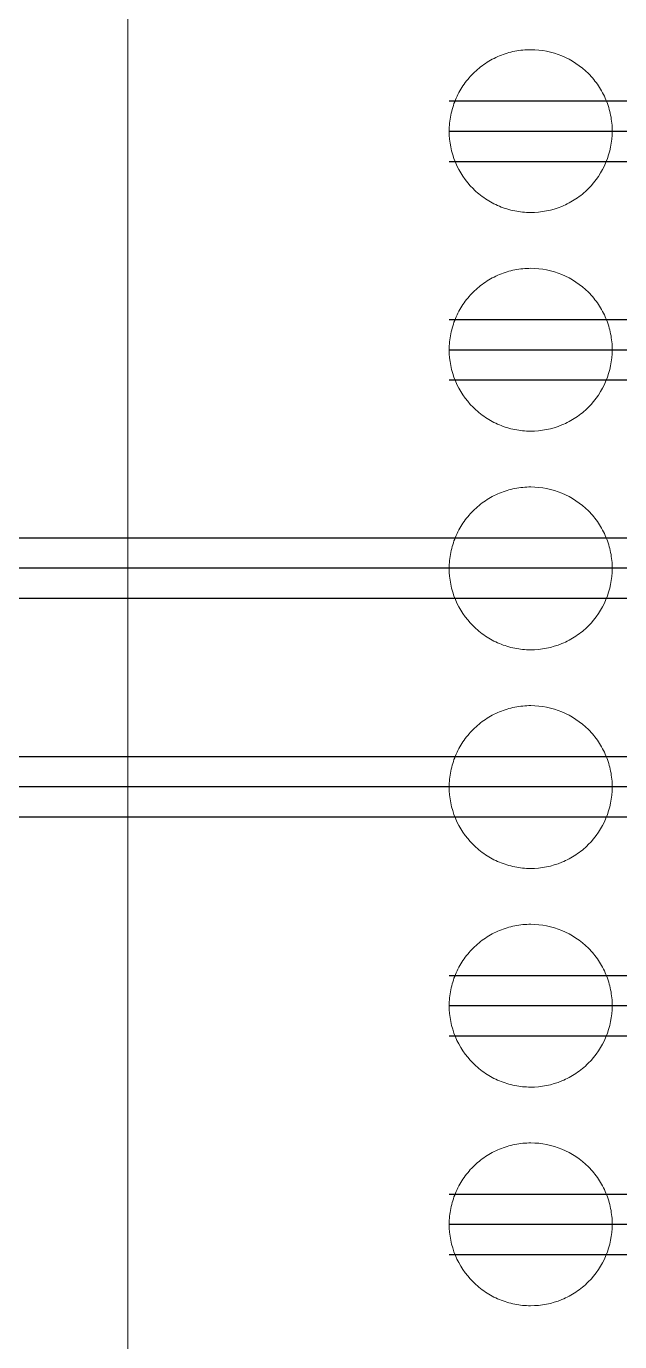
# Model space of a CAD drawing. Header units: millimetres. Extents: x 661 to 1125, y 84 to 277.
# Drawn here: x 1002.33 to 1015.07, y 208.64 to 236.91 of the extents above; entities that cross this region are included whole.
import ezdxf

# ---------------------------------------------------------------- set-up
doc = ezdxf.new("R2010")
doc.units = ezdxf.units.MM

# ---------------------------------------------------------------- blocks, each defined once
blk = doc.blocks.new('D')
at = {"color": 2, "linetype": 'Continuous', "lineweight": 15}
blk.add_line((1004.515, 239.48), (1004.515, 107.586), dxfattribs=at)
for p, q in [((1011.415, 235.31), (1125.244, 235.31)), ((1011.415, 234.66), (1125.244, 234.66)), ((1011.415, 234.01), (1125.244, 234.01)), ((1011.415, 230.611), (1125.244, 230.611)), ((1011.415, 229.961), (1125.244, 229.961)), ((1011.415, 229.311), (1125.244, 229.311)), ((950.804, 225.92), (1125.244, 225.92)), ((950.804, 225.27), (1125.244, 225.27)), ((950.804, 224.62), (1125.244, 224.62)), ((950.807, 221.219), (1125.244, 221.219)), ((950.807, 220.569), (1125.244, 220.569)), ((950.807, 219.919), (1125.244, 219.919)), ((1011.415, 216.511), (1125.244, 216.511)), ((1011.415, 215.861), (1125.244, 215.861)), ((1011.415, 215.211), (1125.244, 215.211)), ((1011.415, 211.811), (1125.244, 211.811)), ((1011.415, 211.161), (1125.244, 211.161)), ((1011.415, 210.511), (1125.244, 210.511))]:
    blk.add_line(p, q)
for points in [[(1014.915, 234.66), (1014.915, 234.776), (1014.903, 234.89), (1014.859, 235.113), (1014.825, 235.225), (1014.737, 235.436), (1014.684, 235.537), (1014.557, 235.727), (1014.483, 235.817), (1014.24, 236.059), (1014.045, 236.19), (1013.624, 236.364), (1013.394, 236.41), (1013.051, 236.411), (1012.935, 236.399), (1012.711, 236.355), (1012.602, 236.322), (1012.39, 236.234), (1012.288, 236.179), (1012.098, 236.052), (1012.009, 235.98), (1011.846, 235.817), (1011.773, 235.728), (1011.647, 235.539), (1011.592, 235.437), (1011.504, 235.225), (1011.471, 235.115), (1011.426, 234.891), (1011.415, 234.775), (1011.415, 234.433), (1011.46, 234.202), (1011.634, 233.781), (1011.765, 233.586), (1012.007, 233.343), (1012.096, 233.27), (1012.287, 233.142), (1012.387, 233.088), (1012.599, 233.001), (1012.71, 232.967), (1012.934, 232.922), (1013.047, 232.911), (1013.394, 232.91), (1013.621, 232.955), (1013.939, 233.087), (1014.04, 233.141), (1014.23, 233.267), (1014.32, 233.341), (1014.563, 233.584), (1014.693, 233.779), (1014.868, 234.2), (1014.915, 234.429), (1014.915, 234.66)], [(1014.915, 229.96), (1014.915, 230.076), (1014.903, 230.19), (1014.859, 230.413), (1014.825, 230.525), (1014.737, 230.736), (1014.684, 230.837), (1014.557, 231.027), (1014.483, 231.117), (1014.24, 231.359), (1014.045, 231.49), (1013.624, 231.664), (1013.394, 231.71), (1013.051, 231.711), (1012.935, 231.699), (1012.711, 231.655), (1012.602, 231.622), (1012.39, 231.534), (1012.288, 231.479), (1012.098, 231.352), (1012.009, 231.28), (1011.846, 231.117), (1011.773, 231.028), (1011.647, 230.839), (1011.592, 230.737), (1011.504, 230.524), (1011.471, 230.415), (1011.426, 230.191), (1011.415, 230.075), (1011.415, 229.733), (1011.46, 229.502), (1011.634, 229.081), (1011.765, 228.886), (1012.007, 228.644), (1012.096, 228.57), (1012.287, 228.442), (1012.387, 228.388), (1012.599, 228.301), (1012.71, 228.267), (1012.934, 228.222), (1013.047, 228.211), (1013.394, 228.21), (1013.621, 228.255), (1013.939, 228.387), (1014.04, 228.441), (1014.23, 228.568), (1014.32, 228.641), (1014.563, 228.884), (1014.693, 229.079), (1014.868, 229.5), (1014.915, 229.729), (1014.915, 229.96)], [(1014.915, 225.26), (1014.915, 225.376), (1014.903, 225.49), (1014.859, 225.713), (1014.825, 225.825), (1014.737, 226.036), (1014.684, 226.137), (1014.557, 226.327), (1014.483, 226.417), (1014.241, 226.659), (1014.045, 226.79), (1013.624, 226.964), (1013.394, 227.01), (1013.051, 227.011), (1012.935, 226.999), (1012.711, 226.955), (1012.602, 226.922), (1012.39, 226.834), (1012.287, 226.779), (1012.098, 226.652), (1012.009, 226.58), (1011.846, 226.417), (1011.773, 226.328), (1011.647, 226.139), (1011.592, 226.037), (1011.504, 225.824), (1011.471, 225.715), (1011.426, 225.491), (1011.415, 225.375), (1011.415, 225.033), (1011.46, 224.802), (1011.634, 224.381), (1011.765, 224.186), (1012.007, 223.944), (1012.096, 223.87), (1012.287, 223.742), (1012.387, 223.688), (1012.599, 223.601), (1012.71, 223.567), (1012.934, 223.522), (1013.047, 223.511), (1013.394, 223.51), (1013.621, 223.555), (1013.939, 223.687), (1014.04, 223.741), (1014.23, 223.868), (1014.32, 223.941), (1014.563, 224.184), (1014.693, 224.379), (1014.868, 224.8), (1014.915, 225.029), (1014.915, 225.26)], [(1014.915, 220.56), (1014.915, 220.676), (1014.903, 220.79), (1014.859, 221.013), (1014.825, 221.124), (1014.737, 221.336), (1014.684, 221.437), (1014.557, 221.627), (1014.483, 221.717), (1014.241, 221.959), (1014.045, 222.09), (1013.624, 222.264), (1013.394, 222.31), (1013.051, 222.311), (1012.935, 222.299), (1012.711, 222.255), (1012.602, 222.221), (1012.39, 222.134), (1012.287, 222.079), (1012.098, 221.952), (1012.009, 221.88), (1011.846, 221.717), (1011.773, 221.628), (1011.647, 221.439), (1011.592, 221.336), (1011.504, 221.124), (1011.471, 221.015), (1011.426, 220.791), (1011.415, 220.675), (1011.415, 220.333), (1011.46, 220.103), (1011.634, 219.681), (1011.765, 219.486), (1012.006, 219.244), (1012.096, 219.17), (1012.287, 219.042), (1012.387, 218.988), (1012.599, 218.901), (1012.71, 218.867), (1012.934, 218.822), (1013.047, 218.811), (1013.394, 218.81), (1013.621, 218.855), (1013.939, 218.987), (1014.04, 219.041), (1014.23, 219.168), (1014.32, 219.241), (1014.563, 219.484), (1014.693, 219.679), (1014.868, 220.1), (1014.915, 220.329), (1014.915, 220.56)], [(1014.915, 215.86), (1014.915, 215.976), (1014.903, 216.09), (1014.859, 216.313), (1014.825, 216.424), (1014.737, 216.636), (1014.684, 216.737), (1014.557, 216.927), (1014.483, 217.017), (1014.241, 217.259), (1014.045, 217.39), (1013.624, 217.564), (1013.394, 217.61), (1013.051, 217.611), (1012.935, 217.599), (1012.711, 217.555), (1012.602, 217.521), (1012.39, 217.434), (1012.287, 217.379), (1012.098, 217.252), (1012.009, 217.18), (1011.846, 217.017), (1011.773, 216.928), (1011.647, 216.739), (1011.592, 216.636), (1011.504, 216.424), (1011.471, 216.315), (1011.426, 216.091), (1011.415, 215.975), (1011.415, 215.633), (1011.46, 215.403), (1011.634, 214.981), (1011.765, 214.786), (1012.006, 214.544), (1012.096, 214.47), (1012.287, 214.342), (1012.387, 214.288), (1012.599, 214.201), (1012.71, 214.167), (1012.934, 214.122), (1013.047, 214.111), (1013.394, 214.11), (1013.621, 214.155), (1013.939, 214.287), (1014.04, 214.341), (1014.23, 214.468), (1014.32, 214.542), (1014.563, 214.784), (1014.693, 214.979), (1014.868, 215.4), (1014.915, 215.629), (1014.915, 215.86)], [(1014.915, 211.16), (1014.915, 211.276), (1014.903, 211.39), (1014.859, 211.613), (1014.825, 211.724), (1014.737, 211.936), (1014.684, 212.037), (1014.557, 212.227), (1014.483, 212.317), (1014.241, 212.559), (1014.045, 212.69), (1013.624, 212.864), (1013.394, 212.91), (1013.051, 212.911), (1012.935, 212.899), (1012.711, 212.854), (1012.602, 212.821), (1012.39, 212.734), (1012.287, 212.679), (1012.098, 212.552), (1012.009, 212.48), (1011.846, 212.317), (1011.773, 212.228), (1011.647, 212.039), (1011.592, 211.936), (1011.504, 211.724), (1011.471, 211.615), (1011.426, 211.391), (1011.415, 211.275), (1011.415, 210.933), (1011.46, 210.703), (1011.634, 210.281), (1011.765, 210.086), (1012.006, 209.844), (1012.096, 209.77), (1012.287, 209.642), (1012.387, 209.589), (1012.599, 209.501), (1012.71, 209.467), (1012.934, 209.422), (1013.047, 209.411), (1013.394, 209.41), (1013.621, 209.455), (1013.94, 209.587), (1014.04, 209.641), (1014.23, 209.768), (1014.32, 209.842), (1014.563, 210.084), (1014.693, 210.279), (1014.868, 210.7), (1014.915, 210.929), (1014.915, 211.16)]]:
    blk.add_open_spline(points, degree=3, knots=[0, 0, 0, 0, 0.03125, 0.03125, 0.0625, 0.0625, 0.09375, 0.09375, 0.125, 0.125, 0.1875, 0.1875, 0.25, 0.25, 0.28125, 0.28125, 0.3125, 0.3125, 0.34375, 0.34375, 0.375, 0.375, 0.40625, 0.40625, 0.4375, 0.4375, 0.46875, 0.46875, 0.5, 0.5, 0.5625, 0.5625, 0.625, 0.625, 0.65625, 0.65625, 0.6875, 0.6875, 0.71875, 0.71875, 0.75, 0.75, 0.8125, 0.8125, 0.84375, 0.84375, 0.875, 0.875, 0.9375, 0.9375, 1, 1, 1, 1], dxfattribs=at)

msp = doc.modelspace()

# ---------------------------------------------------------------- block references
msp.add_blockref('D', (0, 0))

doc.saveas('drawing.dxf')
